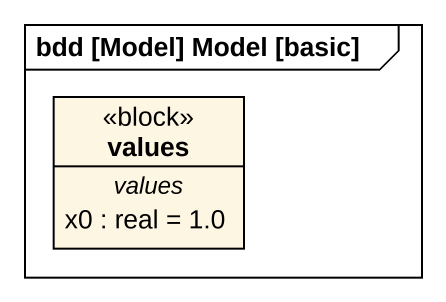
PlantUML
@startuml
mainframe bdd [Model] Model [basic]
hide circle
hide empty members
class values <<block>> {
  -- values --
  x0 : real = 1.0
}
@enduml
